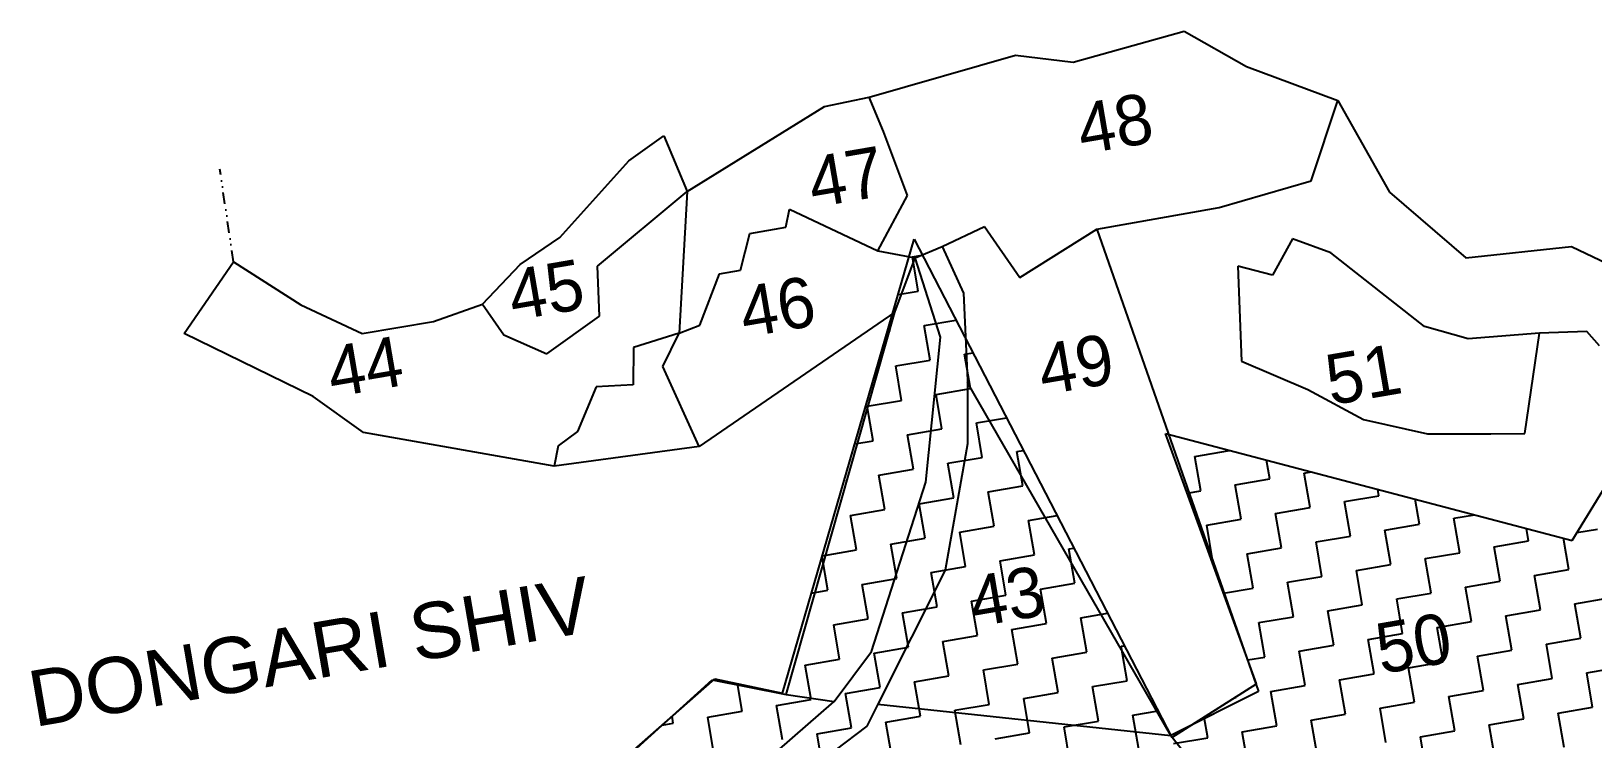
# Model space of a CAD drawing. Header units: metres. Extents: x 284659 to 287373, y 2024377 to 2026607.
# Drawn here: x 284768 to 285445, y 2026259 to 2026566 of the extents above; entities that cross this region are included whole.
import ezdxf
from ezdxf.enums import TextEntityAlignment as Align

# ---------------------------------------------------------------- set-up
doc = ezdxf.new("R2010")
doc.units = ezdxf.units.M
doc.header["$MEASUREMENT"] = 0
doc.linetypes.add('DIVIDE', pattern=[1.25, 0.5, -0.25, 0, -0.25, 0, -0.25])
for name, color, linetype in [('POLY_HATCH', 12, 'Continuous'), ('POLY_PARCEL', 6, 'Continuous'), ('POLY_ROAD', 30, 'Continuous'), ('TEXT_MAPOUT', 7, 'Continuous'), ('TEXT_PARCEL', 7, 'Continuous'), ('V_BOUND_LINE', 7, 'Continuous'), ('V_DIVIDE_LINE', 7, 'DIVIDE')]:
    doc.layers.add(name, color=color, linetype=linetype)
doc.styles.get("Standard").update_dxf_attribs({"font": 'arial.ttf'})
doc.styles.add('TEXT_MAP', font='')
doc.styles.get('TEXT_MAP').set_extended_font_data('Kruti Dev 050')

msp = doc.modelspace()

# ---------------------------------------------------------------- linework, layer by layer
at = {"layer": 'POLY_HATCH'}
for p, q in [((285094.05, 2026279.04), (285151.03, 2026475.97)), ((285151.03, 2026475.97), (285262.85, 2026259.82)), ((285436.36, 2026345.37), (285475.18, 2026408.7)), ((285299.51, 2026283.13), (285260.07, 2026391.67)), ((285260.07, 2026391.67), (285436.36, 2026345.37)), ((285000.51, 2026228.96), (285064.59, 2026285.33)), ((285064.59, 2026285.33), (285094.05, 2026279.04)), ((285262.85, 2026259.82), (285299.51, 2026283.13))]:
    msp.add_line(p, q, dxfattribs=at)
at = {"layer": 'POLY_HATCH', "linetype": 'Continuous'}
for p, q in [((285150.3, 2026468.41), (285154.56, 2026469.14)), ((285152.86, 2026453.47), (285150.3, 2026468.41)), ((285144.08, 2026451.96), (285152.86, 2026453.47)), ((285155.43, 2026438.53), (285169.17, 2026440.89)), ((285157.99, 2026423.6), (285155.43, 2026438.53)), ((285139.4, 2026435.78), (285140.49, 2026435.97)), ((285140.49, 2026435.97), (285140.1, 2026438.21)), ((285172.93, 2026426.16), (285176.48, 2026426.77)), ((285175.49, 2026411.22), (285172.93, 2026426.16)), ((285143.05, 2026421.03), (285157.99, 2026423.6)), ((285145.62, 2026406.1), (285143.05, 2026421.03)), ((285160.55, 2026408.66), (285175.49, 2026411.22)), ((285130.68, 2026403.53), (285145.62, 2026406.1)), ((285163.12, 2026393.72), (285160.55, 2026408.66)), ((285133.24, 2026388.59), (285130.68, 2026403.53)), ((285178.06, 2026396.29), (285191.09, 2026398.52)), ((285148.18, 2026391.16), (285163.12, 2026393.72)), ((285150.74, 2026376.22), (285148.18, 2026391.16)), ((285180.62, 2026381.35), (285178.06, 2026396.29)), ((285125.35, 2026387.24), (285133.24, 2026388.59)), ((285195.56, 2026383.91), (285198.4, 2026384.4)), ((285272.81, 2026381.8), (285287.74, 2026384.36)), ((285287.74, 2026384.36), (285287.74, 2026384.4)), ((285165.68, 2026378.79), (285180.62, 2026381.35)), ((285168.25, 2026363.85), (285165.68, 2026378.79)), ((285198.12, 2026368.98), (285195.56, 2026383.91)), ((285275.37, 2026366.86), (285272.81, 2026381.8)), ((285305.25, 2026371.99), (285303.84, 2026380.17)), ((285120.67, 2026371.06), (285120.87, 2026371.09)), ((285120.87, 2026371.09), (285120.8, 2026371.5)), ((285135.81, 2026373.66), (285150.74, 2026376.22)), ((285138.37, 2026358.72), (285135.81, 2026373.66)), ((285290.31, 2026369.42), (285305.25, 2026371.99)), ((285320.18, 2026374.55), (285323.24, 2026375.08)), ((285322.75, 2026359.62), (285320.18, 2026374.55)), ((285153.31, 2026361.28), (285168.25, 2026363.85)), ((285183.18, 2026366.41), (285198.12, 2026368.98)), ((285185.75, 2026351.47), (285183.18, 2026366.41)), ((285269.45, 2026365.84), (285275.37, 2026366.86)), ((285292.87, 2026354.49), (285290.31, 2026369.42)), ((285337.68, 2026362.18), (285352.62, 2026364.74)), ((285352.62, 2026364.74), (285352.15, 2026367.48)), ((285123.43, 2026356.16), (285138.37, 2026358.72)), ((285155.87, 2026346.35), (285153.31, 2026361.28)), ((285307.81, 2026357.05), (285322.75, 2026359.62)), ((285310.37, 2026342.11), (285307.81, 2026357.05)), ((285340.25, 2026347.24), (285337.68, 2026362.18)), ((285370.12, 2026352.37), (285368.25, 2026363.25)), ((285126, 2026341.22), (285123.43, 2026356.16)), ((285170.81, 2026348.91), (285185.75, 2026351.47)), ((285200.68, 2026354.04), (285213.01, 2026356.15)), ((285203.25, 2026339.1), (285200.68, 2026354.04)), ((285277.94, 2026351.92), (285292.87, 2026354.49)), ((285280.5, 2026336.99), (285277.94, 2026351.92)), ((285355.19, 2026349.81), (285370.12, 2026352.37)), ((285385.06, 2026354.94), (285394.05, 2026356.48)), ((285387.62, 2026340), (285385.06, 2026354.94)), ((285417.5, 2026345.13), (285416.56, 2026350.57)), ((285438.41, 2026348.72), (285447.37, 2026350.25)), ((285140.94, 2026343.78), (285155.87, 2026346.35)), ((285143.5, 2026328.85), (285140.94, 2026343.78)), ((285173.37, 2026333.97), (285170.81, 2026348.91)), ((285325.31, 2026344.68), (285340.25, 2026347.24)), ((285327.88, 2026329.74), (285325.31, 2026344.68)), ((285357.75, 2026334.87), (285355.19, 2026349.81)), ((285402.56, 2026342.56), (285417.5, 2026345.13)), ((285435, 2026332.75), (285432.67, 2026346.34)), ((285113.63, 2026323.72), (285111.15, 2026338.15)), ((285111.31, 2026338.7), (285126, 2026341.22)), ((285188.31, 2026336.54), (285203.25, 2026339.1)), ((285218.19, 2026341.67), (285220.32, 2026342.03)), ((285220.75, 2026326.73), (285218.19, 2026341.67)), ((285279.97, 2026336.9), (285280.5, 2026336.99)), ((285295.44, 2026339.55), (285310.37, 2026342.11)), ((285298, 2026324.61), (285295.44, 2026339.55)), ((285372.69, 2026337.43), (285387.62, 2026340)), ((285375.25, 2026322.5), (285372.69, 2026337.43)), ((285405.13, 2026327.62), (285402.56, 2026342.56)), ((285158.44, 2026331.41), (285173.37, 2026333.97)), ((285161, 2026316.47), (285158.44, 2026331.41)), ((285190.88, 2026321.6), (285188.31, 2026336.54)), ((285342.81, 2026332.31), (285357.75, 2026334.87)), ((285345.38, 2026317.37), (285342.81, 2026332.31)), ((285420.06, 2026330.19), (285435, 2026332.75)), ((285422.63, 2026315.25), (285420.06, 2026330.19)), ((285106.62, 2026322.51), (285113.63, 2026323.72)), ((285128.56, 2026326.28), (285143.5, 2026328.85)), ((285131.13, 2026311.34), (285128.56, 2026326.28)), ((285205.81, 2026324.16), (285220.75, 2026326.73)), ((285208.38, 2026309.23), (285205.81, 2026324.16)), ((285285.23, 2026322.42), (285298, 2026324.61)), ((285312.94, 2026327.18), (285327.88, 2026329.74)), ((285315.5, 2026312.24), (285312.94, 2026327.18)), ((285390.19, 2026325.06), (285405.13, 2026327.62)), ((285392.75, 2026310.12), (285390.19, 2026325.06)), ((285146.06, 2026313.91), (285161, 2026316.47)), ((285175.94, 2026319.04), (285190.88, 2026321.6)), ((285178.5, 2026304.1), (285175.94, 2026319.04)), ((285330.44, 2026314.8), (285345.38, 2026317.37)), ((285360.31, 2026319.93), (285375.25, 2026322.5)), ((285362.88, 2026305), (285360.31, 2026319.93)), ((285437.56, 2026317.82), (285452.5, 2026320.38)), ((285440.13, 2026302.88), (285437.56, 2026317.82)), ((285116.19, 2026308.78), (285131.13, 2026311.34)), ((285148.63, 2026298.97), (285146.06, 2026313.91)), ((285223.31, 2026311.79), (285234.93, 2026313.79)), ((285225.88, 2026296.85), (285223.31, 2026311.79)), ((285300.56, 2026309.68), (285315.5, 2026312.24)), ((285303.13, 2026294.74), (285300.56, 2026309.68)), ((285333, 2026299.87), (285330.44, 2026314.8)), ((285377.82, 2026307.56), (285392.75, 2026310.12)), ((285407.69, 2026312.69), (285422.63, 2026315.25)), ((285410.25, 2026297.75), (285407.69, 2026312.69)), ((285118.75, 2026293.84), (285116.19, 2026308.78)), ((285163.57, 2026301.53), (285178.5, 2026304.1)), ((285193.44, 2026306.66), (285208.38, 2026309.23)), ((285196, 2026291.73), (285193.44, 2026306.66)), ((285347.94, 2026302.43), (285362.88, 2026305)), ((285380.38, 2026292.62), (285377.82, 2026307.56)), ((285425.19, 2026300.31), (285440.13, 2026302.88)), ((285133.69, 2026296.41), (285148.63, 2026298.97)), ((285136.26, 2026281.47), (285133.69, 2026296.41)), ((285166.13, 2026286.6), (285163.57, 2026301.53)), ((285210.94, 2026294.29), (285225.88, 2026296.85)), ((285240.82, 2026299.42), (285242.23, 2026299.66)), ((285243.38, 2026284.48), (285240.82, 2026299.42)), ((285318.07, 2026297.3), (285333, 2026299.87)), ((285320.63, 2026282.37), (285318.07, 2026297.3)), ((285350.5, 2026287.49), (285347.94, 2026302.43)), ((285395.32, 2026295.19), (285410.25, 2026297.75)), ((285427.76, 2026285.38), (285425.19, 2026300.31)), ((285103.82, 2026291.28), (285118.75, 2026293.84)), ((285106.38, 2026276.34), (285103.82, 2026291.28)), ((285181.07, 2026289.16), (285196, 2026291.73)), ((285213.51, 2026279.35), (285210.94, 2026294.29)), ((285295.75, 2026293.47), (285303.13, 2026294.74)), ((285365.44, 2026290.06), (285380.38, 2026292.62)), ((285368.01, 2026275.12), (285365.44, 2026290.06)), ((285397.88, 2026280.25), (285395.32, 2026295.19)), ((285442.69, 2026287.94), (285457.63, 2026290.51)), ((285076.51, 2026271.21), (285074.44, 2026283.23)), ((285151.19, 2026284.03), (285166.13, 2026286.6)), ((285153.76, 2026269.1), (285151.19, 2026284.03)), ((285183.63, 2026274.22), (285181.07, 2026289.16)), ((285228.44, 2026281.92), (285243.38, 2026284.48)), ((285335.57, 2026284.93), (285350.5, 2026287.49)), ((285338.13, 2026269.99), (285335.57, 2026284.93)), ((285412.82, 2026282.81), (285427.76, 2026285.38)), ((285415.38, 2026267.88), (285412.82, 2026282.81)), ((285445.26, 2026273), (285442.69, 2026287.94)), ((285091.44, 2026273.78), (285106.38, 2026276.34)), ((285121.32, 2026278.91), (285136.26, 2026281.47)), ((285123.88, 2026263.97), (285121.32, 2026278.91)), ((285198.57, 2026276.79), (285213.51, 2026279.35)), ((285201.13, 2026261.85), (285198.57, 2026276.79)), ((285231.01, 2026266.98), (285228.44, 2026281.92)), ((285290.06, 2026277.12), (285290.76, 2026277.24)), ((285290.76, 2026277.24), (285290.71, 2026277.53)), ((285305.69, 2026279.8), (285320.63, 2026282.37)), ((285308.26, 2026264.86), (285305.69, 2026279.8)), ((285382.94, 2026277.68), (285397.88, 2026280.25)), ((285385.51, 2026262.75), (285382.94, 2026277.68)), ((285046.63, 2026266.08), (285046.12, 2026269.08)), ((285061.57, 2026268.65), (285076.51, 2026271.21)), ((285094.01, 2026258.84), (285091.44, 2026273.78)), ((285138.82, 2026266.53), (285153.76, 2026269.1)), ((285168.69, 2026271.66), (285183.63, 2026274.22)), ((285171.26, 2026256.72), (285168.69, 2026271.66)), ((285245.94, 2026269.54), (285256.85, 2026271.42)), ((285248.51, 2026254.61), (285245.94, 2026269.54)), ((285323.19, 2026267.43), (285338.13, 2026269.99)), ((285353.07, 2026272.56), (285368.01, 2026275.12)), ((285355.63, 2026257.62), (285353.07, 2026272.56)), ((285430.32, 2026270.44), (285445.26, 2026273)), ((285432.88, 2026255.5), (285430.32, 2026270.44)), ((285041.76, 2026265.25), (285046.63, 2026266.08)), ((285064.13, 2026253.71), (285061.57, 2026268.65)), ((285108.95, 2026261.4), (285123.88, 2026263.97)), ((285141.38, 2026251.59), (285138.82, 2026266.53)), ((285216.07, 2026264.42), (285231.01, 2026266.98)), ((285218.63, 2026249.48), (285216.07, 2026264.42)), ((285278.38, 2026259.74), (285276.84, 2026268.71)), ((285293.32, 2026262.3), (285308.26, 2026264.86)), ((285295.88, 2026247.36), (285293.32, 2026262.3)), ((285325.76, 2026252.49), (285323.19, 2026267.43)), ((285370.57, 2026260.18), (285385.51, 2026262.75)), ((285400.44, 2026265.31), (285415.38, 2026267.88)), ((285403.01, 2026250.37), (285400.44, 2026265.31)), ((285111.51, 2026246.47), (285108.95, 2026261.4)), ((285186.2, 2026259.29), (285201.13, 2026261.85)), ((285263.45, 2026257.17), (285278.38, 2026259.74)), ((285373.13, 2026245.25), (285370.57, 2026260.18))]:
    msp.add_line(p, q, dxfattribs=at)
at = {"layer": 'POLY_PARCEL'}
for p, q in [((285137.79, 2026522.7), (285131.49, 2026537.6)), ((285323.22, 2026501.3), (285334.78, 2026536.21)), ((285148.25, 2026495.03), (285137.79, 2026522.7)), ((285283.37, 2026489.71), (285323.22, 2026501.3)), ((285013.73, 2026464.34), (285052.66, 2026496.67)), ((285052.66, 2026496.67), (285049.15, 2026435.26)), ((285135.26, 2026470.95), (285148.25, 2026495.03)), ((285095.46, 2026481.22), (285096.97, 2026489.08)), ((285096.97, 2026489.08), (285135.26, 2026470.95)), ((285230.33, 2026480.41), (285283.37, 2026489.71)), ((285079.76, 2026478.53), (285095.46, 2026481.22)), ((285163.27, 2026472.82), (285181.64, 2026481.56)), ((285181.64, 2026481.56), (285196.84, 2026459.46)), ((285196.84, 2026459.46), (285230.33, 2026480.41)), ((285230.33, 2026480.41), (285300.39, 2026279.75)), ((285075.83, 2026462.65), (285079.76, 2026478.53)), ((285315.13, 2026476.16), (285306.42, 2026460.41)), ((285331.67, 2026470.1), (285315.13, 2026476.16)), ((285135.26, 2026470.95), (285151.57, 2026467.96)), ((285142.75, 2026444.37), (285151.57, 2026467.96)), ((285372.34, 2026438.11), (285331.67, 2026470.1)), ((285014.6, 2026442.63), (285013.73, 2026464.34)), ((285058.07, 2026438.69), (285066.59, 2026461.06)), ((285066.59, 2026461.06), (285075.83, 2026462.65)), ((285306.42, 2026460.41), (285291.47, 2026464.33)), ((285291.47, 2026464.33), (285293.06, 2026423.12)), ((284963.96, 2026447.79), (284973.2, 2026434.57)), ((284991.72, 2026426.35), (285014.6, 2026442.63)), ((285049.15, 2026435.26), (285058.07, 2026438.69)), ((284973.2, 2026434.57), (284991.72, 2026426.35)), ((285049.15, 2026435.26), (285029.31, 2026429)), ((285042.13, 2026420.75), (285049.15, 2026435.26)), ((285391.32, 2026432.82), (285372.34, 2026438.11)), ((285422.27, 2026435.28), (285391.32, 2026432.82)), ((285415.91, 2026391.77), (285422.27, 2026435.28)), ((285442.73, 2026436.01), (285422.27, 2026435.28)), ((285448.2, 2026429.77), (285442.73, 2026436.01)), ((285029.31, 2026429), (285029.23, 2026412.83)), ((285057.9, 2026386.11), (285042.13, 2026420.75)), ((285293.06, 2026423.12), (285321.8, 2026410.84)), ((285013.21, 2026411.98), (285005.14, 2026392.54)), ((285029.23, 2026412.83), (285013.21, 2026411.98)), ((285262.35, 2026260.67), (285174.17, 2026413.87)), ((285321.8, 2026410.84), (285345.97, 2026397.77)), ((285345.97, 2026397.77), (285373.66, 2026391.56)), ((285005.14, 2026392.54), (284996.69, 2026386.34)), ((285373.66, 2026391.56), (285401.06, 2026391.57)), ((285401.06, 2026391.57), (285415.91, 2026391.77)), ((284996.69, 2026386.34), (284994.9, 2026377.52)), ((285095.63, 2026278.53), (285116.35, 2026275.39)), ((285300.39, 2026279.75), (285262.35, 2026260.67)), ((285135.34, 2026274.35), (285262.35, 2026260.67)), ((285262.35, 2026260.67), (285483.25, 2025983.14))]:
    msp.add_line(p, q, dxfattribs=at)
at = {"layer": 'POLY_ROAD'}
for p, q in [((285151.57, 2026467.96), (285163.27, 2026472.82)), ((285163.27, 2026472.82), (285172.45, 2026452.54)), ((285162.43, 2026433.46), (285151.57, 2026467.96)), ((285172.45, 2026452.54), (285174.17, 2026414.82)), ((285156.11, 2026370.6), (285162.43, 2026433.46)), ((285174.17, 2026413.87), (285174.15, 2026387.25)), ((285174.17, 2026414.82), (285174.17, 2026413.87)), ((285174.15, 2026387.25), (285164.55, 2026332.38)), ((285132.58, 2026297.19), (285156.11, 2026370.6)), ((285164.55, 2026332.38), (285135.34, 2026274.35)), ((285116.35, 2026275.39), (285132.58, 2026297.19)), ((285070.01, 2026235.13), (285116.35, 2026275.39)), ((285135.34, 2026274.35), (285130.52, 2026264.77)), ((285130.52, 2026264.77), (285080.01, 2026226.64))]:
    msp.add_line(p, q, dxfattribs=at)
at = {"layer": 'V_BOUND_LINE'}
for p, q in [((285220.03, 2026552.8), (285268.11, 2026566.24)), ((285268.11, 2026566.24), (285295.2, 2026550.89)), ((285131.49, 2026537.6), (285195.04, 2026555.92)), ((285195.04, 2026555.92), (285220.03, 2026552.8)), ((285295.2, 2026550.89), (285334.78, 2026536.21)), ((285052.66, 2026496.67), (285112.18, 2026533.55)), ((285112.18, 2026533.55), (285131.49, 2026537.6)), ((285334.78, 2026536.21), (285357.18, 2026496.36)), ((285027.28, 2026510.08), (285042.47, 2026520.84)), ((285042.47, 2026520.84), (285052.66, 2026496.67)), ((284997.42, 2026476.81), (285027.28, 2026510.08)), ((285357.18, 2026496.36), (285390.22, 2026467.96)), ((284980.18, 2026464.97), (284997.42, 2026476.81)), ((285390.22, 2026467.96), (285436.06, 2026472.87)), ((285436.06, 2026472.87), (285483.72, 2026449.94)), ((284834.57, 2026435.16), (284855.91, 2026466.23)), ((284855.91, 2026466.23), (284885.06, 2026447.54)), ((284963.96, 2026447.79), (284980.18, 2026464.97)), ((284885.06, 2026447.54), (284911.66, 2026435.07)), ((284942.61, 2026440.38), (284963.96, 2026447.79)), ((284911.66, 2026435.07), (284942.61, 2026440.38)), ((285142.75, 2026444.37), (285057.9, 2026386.11)), ((285095.63, 2026278.53), (285142.75, 2026444.37)), ((284890.41, 2026407.72), (284834.57, 2026435.16)), ((284912.34, 2026392.23), (284890.41, 2026407.72)), ((284994.9, 2026377.52), (284912.34, 2026392.23)), ((285057.9, 2026386.11), (284994.9, 2026377.52)), ((285014.05, 2026240.08), (285063.42, 2026284.85)), ((285063.42, 2026284.85), (285095.63, 2026278.53))]:
    msp.add_line(p, q, dxfattribs=at)
at = {"layer": 'V_DIVIDE_LINE', "ltscale": 10}
msp.add_line((284855.91, 2026466.23), (284850.02, 2026506.38), dxfattribs=at)

# ---------------------------------------------------------------- texts
at = {"layer": 'TEXT_MAPOUT'}
msp.add_text('DONGARI SHIV', height=24.2491, rotation=9.74074, dxfattribs=at).set_placement((284891.08, 2026285.2), align=Align.CENTER)
at = {"layer": 'TEXT_PARCEL', "style": 'TEXT_MAP'}
for s, p in [('48', (285239.9, 2026515.54)), ('47', (285123.28, 2026492.36)), ('45', (284993.26, 2026443.39)), ('46', (285093.57, 2026436.06)), ('44', (284914.75, 2026410.08)), ('49', (285222.98, 2026411.08)), ('51', (285347.67, 2026406.68)), ('43', (285193.06, 2026310.41)), ('50', (285369.43, 2026290.09))]:
    msp.add_text(s, height=21.824, rotation=9.74074, dxfattribs=at).set_placement(p, align=Align.CENTER)

doc.saveas('drawing.dxf')
